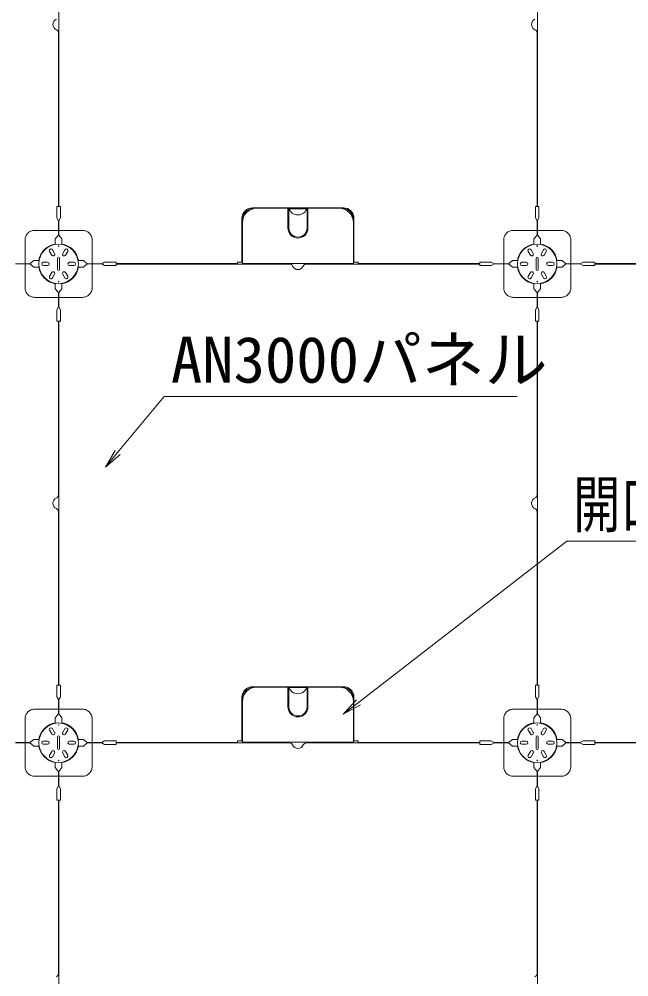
# Model space of a CAD drawing. Units: millimetres, scale not verified. Extents: x -600 to 600, y -416 to 415.
# Drawn here: x -259.1 to -163.5, y 145.4 to 295.4 of the extents above; entities that cross this region are included whole.
import ezdxf
from ezdxf.enums import TextEntityAlignment as Align

# ---------------------------------------------------------------- set-up
doc = ezdxf.new("R2010")
doc.units = ezdxf.units.MM
doc.header["$LTSCALE"] = 5
doc.linetypes.add('DASHED3', pattern=[4, 3, -1])
doc.layers.add('0-A_0', color=3, linetype='Continuous', lineweight=9)
doc.layers.add('1-5_6文字', color=2, linetype='Continuous', lineweight=9)
doc.styles.add('ＭＳ ゴシック', font='')
doc.styles.get('ＭＳ ゴシック').set_extended_font_data('MS Gothic')

# ---------------------------------------------------------------- blocks, each defined once
blk = doc.blocks.new('MLeader25')
at = {"layer": '1-5_6文字', "color": 1}
blk.add_line((-172.172, 213.654), (-138.31, 213.654), dxfattribs=at)
at = {"layer": '1-5_6文字'}
blk.add_line((-208.279, 186.557), (-205.906, 188.392), dxfattribs=at)
at = {"layer": '1-5_6文字', "color": 1}
blk.add_lwpolyline([(-205.906, 188.392), (-173.252, 213.654), (-172.172, 213.654)], dxfattribs=at)
at = {"layer": '1-5_6文字'}
blk.add_lwpolyline([(-205.6, 187.997), (-208.279, 186.557), (-206.212, 188.788)], dxfattribs=at)
at = {"layer": '1-5_6文字', "style": 'ＭＳ ゴシック', "width": 0.75}
blk.add_text('開口カバー', height=7.221, dxfattribs=at).set_placement((-172.262, 213.646), align=Align.BOTTOM_LEFT)
blk = doc.blocks.new('MLeader27')
at = {"layer": '1-5_6文字', "color": 1}
blk.add_line((-235.281, 236.307), (-181.037, 236.307), dxfattribs=at)
at = {"layer": '1-5_6文字'}
blk.add_line((-245.561, 225.222), (-243.645, 227.531), dxfattribs=at)
at = {"layer": '1-5_6文字', "color": 1}
blk.add_lwpolyline([(-243.645, 227.531), (-236.361, 236.307), (-235.281, 236.307)], dxfattribs=at)
at = {"layer": '1-5_6文字'}
blk.add_lwpolyline([(-243.26, 227.211), (-245.561, 225.222), (-244.03, 227.85)], dxfattribs=at)
at = {"layer": '1-5_6文字', "style": 'ＭＳ ゴシック'}
blk.add_text('AN3000パネル', height=7.221, dxfattribs=at).set_placement((-235.297, 236.298), align=Align.BOTTOM_LEFT)

msp = doc.modelspace()

# ---------------------------------------------------------------- linework, layer by layer
at = {"layer": '0-A_0'}
for p, q in [((-252.86, 323.076), (-252.86, 266.076)), ((-177.86, 323.076), (-177.86, 266.076)), ((-252.92, 266.076), (-252.92, 293.254)), ((-177.92, 266.076), (-177.92, 293.254)), ((-252.92, 266.076), (-253.16, 266.076)), ((-252.86, 266.076), (-252.62, 266.076)), ((-252.62, 264.276), (-252.62, 266.076)), ((-221.84, 265.776), (-216.815, 265.776)), ((-216.965, 262.686), (-216.965, 265.626)), ((-216.815, 262.686), (-216.815, 265.626)), ((-213.965, 265.776), (-208.94, 265.776)), ((-213.965, 262.686), (-213.965, 265.626)), ((-213.815, 262.686), (-213.815, 265.626)), ((-178.16, 264.276), (-178.16, 266.076)), ((-177.92, 266.076), (-178.16, 266.076)), ((-177.86, 266.076), (-177.62, 266.076)), ((-252.875, 263.826), (-252.62, 264.276)), ((-216.965, 265.026), (-216.815, 265.026)), ((-216.965, 264.876), (-216.815, 264.876)), ((-213.965, 265.026), (-213.815, 265.026)), ((-213.965, 264.876), (-213.815, 264.876)), ((-177.905, 263.826), (-178.16, 264.276)), ((-252.905, 261.576), (-252.905, 263.826)), ((-252.875, 261.576), (-252.875, 263.826)), ((-224.09, 257.136), (-224.09, 263.526)), ((-206.69, 257.136), (-206.69, 263.526)), ((-177.905, 261.576), (-177.905, 263.826)), ((-177.875, 261.576), (-177.875, 263.826)), ((-253.415, 260.976), (-252.905, 261.576)), ((-252.365, 260.976), (-252.875, 261.576)), ((-178.415, 260.976), (-177.905, 261.576)), ((-177.365, 260.976), (-177.875, 261.576)), ((-253.415, 260.121), (-253.415, 260.976)), ((-252.365, 260.121), (-252.365, 260.976)), ((-178.415, 260.121), (-178.415, 260.976)), ((-177.365, 260.121), (-177.365, 260.976)), ((-253.973, 258.443), (-254.31, 259.027)), ((-253.531, 258.698), (-253.869, 259.282)), ((-252.248, 258.698), (-251.91, 259.282)), ((-251.806, 258.443), (-251.469, 259.027)), ((-178.973, 258.443), (-179.31, 259.027)), ((-178.531, 258.698), (-178.869, 259.282)), ((-177.248, 258.698), (-176.91, 259.282)), ((-176.806, 258.443), (-176.469, 259.027)), ((-257.39, 257.091), (-259.64, 257.091)), ((-257.39, 257.061), (-259.64, 257.061)), ((-256.79, 257.601), (-257.39, 257.091)), ((-256.79, 256.551), (-257.39, 257.061)), ((-255.907, 257.601), (-256.79, 257.601)), ((-255.907, 256.551), (-256.79, 256.551)), ((-254.615, 257.331), (-255.29, 257.331)), ((-254.615, 256.821), (-255.29, 256.821)), ((-253.04, 257.976), (-253.04, 256.176)), ((-252.74, 257.976), (-252.74, 256.176)), ((-251.165, 257.331), (-250.49, 257.331)), ((-251.165, 256.821), (-250.49, 256.821)), ((-249.873, 257.601), (-248.99, 257.601)), ((-249.873, 256.551), (-248.99, 256.551)), ((-248.99, 257.601), (-248.39, 257.091)), ((-248.99, 256.551), (-248.39, 257.061)), ((-248.39, 257.091), (-246.14, 257.091)), ((-248.39, 257.061), (-246.14, 257.061)), ((-246.14, 257.091), (-245.69, 257.346)), ((-246.14, 257.061), (-245.69, 256.806)), ((-245.69, 257.346), (-243.89, 257.346)), ((-245.69, 256.806), (-243.89, 256.806)), ((-243.89, 257.106), (-243.89, 257.346)), ((-243.89, 257.106), (-224.84, 257.106)), ((-243.89, 257.046), (-216.712, 257.046)), ((-243.89, 257.046), (-243.89, 256.806)), ((-224.84, 257.106), (-224.84, 257.346)), ((-224.09, 257.346), (-224.84, 257.346)), ((-224.09, 257.136), (-206.69, 257.136)), ((-186.89, 257.046), (-214.067, 257.046)), ((-206.69, 257.346), (-205.94, 257.346)), ((-205.94, 257.106), (-205.94, 257.346)), ((-205.94, 257.106), (-186.89, 257.106)), ((-185.09, 257.346), (-186.89, 257.346)), ((-186.89, 257.106), (-186.89, 257.346)), ((-186.89, 257.046), (-186.89, 256.806)), ((-185.09, 256.806), (-186.89, 256.806)), ((-184.64, 257.061), (-185.09, 256.806)), ((-181.79, 257.601), (-182.39, 257.091)), ((-180.907, 257.601), (-181.79, 257.601)), ((-180.907, 256.551), (-181.79, 256.551)), ((-179.615, 257.331), (-180.29, 257.331)), ((-179.615, 256.821), (-180.29, 256.821)), ((-178.04, 257.976), (-178.04, 256.176)), ((-177.74, 257.976), (-177.74, 256.176)), ((-176.165, 257.331), (-175.49, 257.331)), ((-176.165, 256.821), (-175.49, 256.821)), ((-174.873, 257.601), (-173.99, 257.601)), ((-174.873, 256.551), (-173.99, 256.551)), ((-173.99, 257.601), (-173.39, 257.091)), ((-173.99, 256.551), (-173.39, 257.061)), ((-173.39, 257.091), (-171.14, 257.091)), ((-173.39, 257.061), (-171.14, 257.061)), ((-171.14, 257.091), (-170.69, 257.346)), ((-171.14, 257.061), (-170.69, 256.806)), ((-170.69, 257.346), (-168.89, 257.346)), ((-170.69, 256.806), (-168.89, 256.806)), ((-168.89, 257.106), (-168.89, 257.346)), ((-168.89, 257.106), (-149.84, 257.106)), ((-168.89, 257.046), (-141.712, 257.046)), ((-168.89, 257.046), (-168.89, 256.806)), ((-253.973, 255.71), (-254.31, 255.125)), ((-253.531, 255.455), (-253.869, 254.87)), ((-252.248, 255.455), (-251.91, 254.87)), ((-251.806, 255.71), (-251.469, 255.125)), ((-178.973, 255.71), (-179.31, 255.125)), ((-178.531, 255.455), (-178.869, 254.87)), ((-177.248, 255.455), (-176.91, 254.87)), ((-176.806, 255.71), (-176.469, 255.125)), ((-253.415, 254.031), (-253.415, 253.176)), ((-252.365, 254.031), (-252.365, 253.176)), ((-178.415, 254.031), (-178.415, 253.176)), ((-177.365, 254.031), (-177.365, 253.176)), ((-252.365, 253.176), (-252.875, 252.576)), ((-252.875, 252.576), (-252.875, 250.326)), ((-178.415, 253.176), (-177.905, 252.576)), ((-177.905, 252.576), (-177.905, 250.326)), ((-177.365, 253.176), (-177.875, 252.576)), ((-177.875, 252.576), (-177.875, 250.326)), ((-252.905, 250.326), (-253.16, 249.876)), ((-253.16, 249.876), (-253.16, 248.076)), ((-177.875, 250.326), (-177.62, 249.876)), ((-177.62, 249.876), (-177.62, 248.076)), ((-252.92, 248.076), (-253.16, 248.076)), ((-252.92, 248.076), (-252.92, 220.899)), ((-252.86, 248.076), (-252.86, 191.076)), ((-252.86, 248.076), (-252.62, 248.076)), ((-177.92, 248.076), (-178.16, 248.076)), ((-177.92, 248.076), (-177.92, 220.899)), ((-177.86, 248.076), (-177.86, 191.076)), ((-177.86, 248.076), (-177.62, 248.076)), ((-252.92, 191.076), (-252.92, 218.254)), ((-177.92, 191.076), (-177.92, 218.254)), ((-253.16, 189.276), (-253.16, 191.076)), ((-252.92, 191.076), (-253.16, 191.076)), ((-252.86, 191.076), (-252.62, 191.076)), ((-221.84, 190.776), (-216.815, 190.776)), ((-216.965, 187.686), (-216.965, 190.626)), ((-216.815, 187.686), (-216.815, 190.626)), ((-213.965, 190.776), (-208.94, 190.776)), ((-213.965, 187.686), (-213.965, 190.626)), ((-213.815, 187.686), (-213.815, 190.626)), ((-177.92, 191.076), (-178.16, 191.076)), ((-177.86, 191.076), (-177.62, 191.076)), ((-177.62, 189.276), (-177.62, 191.076)), ((-252.905, 188.826), (-253.16, 189.276)), ((-216.965, 190.026), (-216.815, 190.026)), ((-216.965, 189.876), (-216.815, 189.876)), ((-213.965, 190.026), (-213.815, 190.026)), ((-213.965, 189.876), (-213.815, 189.876)), ((-177.875, 188.826), (-177.62, 189.276)), ((-252.905, 186.576), (-252.905, 188.826)), ((-252.875, 186.576), (-252.875, 188.826)), ((-224.09, 182.136), (-224.09, 188.526)), ((-206.69, 182.136), (-206.69, 188.526)), ((-177.905, 186.576), (-177.905, 188.826)), ((-177.875, 186.576), (-177.875, 188.826)), ((-253.415, 185.976), (-252.905, 186.576)), ((-252.365, 185.976), (-252.875, 186.576)), ((-178.415, 185.976), (-177.905, 186.576)), ((-177.365, 185.976), (-177.875, 186.576)), ((-253.415, 185.121), (-253.415, 185.976)), ((-252.365, 185.121), (-252.365, 185.976)), ((-178.415, 185.121), (-178.415, 185.976)), ((-177.365, 185.121), (-177.365, 185.976)), ((-253.973, 183.443), (-254.31, 184.027)), ((-253.531, 183.698), (-253.869, 184.282)), ((-252.248, 183.698), (-251.91, 184.282)), ((-251.806, 183.443), (-251.469, 184.027)), ((-178.973, 183.443), (-179.31, 184.027)), ((-178.531, 183.698), (-178.869, 184.282)), ((-177.248, 183.698), (-176.91, 184.282)), ((-176.806, 183.443), (-176.469, 184.027)), ((-257.39, 182.091), (-259.64, 182.091)), ((-257.39, 182.061), (-259.64, 182.061)), ((-256.79, 182.601), (-257.39, 182.091)), ((-256.79, 181.551), (-257.39, 182.061)), ((-255.907, 182.601), (-256.79, 182.601)), ((-255.907, 181.551), (-256.79, 181.551)), ((-254.615, 182.331), (-255.29, 182.331)), ((-254.615, 181.821), (-255.29, 181.821)), ((-253.04, 182.976), (-253.04, 181.176)), ((-252.74, 182.976), (-252.74, 181.176)), ((-251.165, 182.331), (-250.49, 182.331)), ((-251.165, 181.821), (-250.49, 181.821)), ((-249.873, 182.601), (-248.99, 182.601)), ((-249.873, 181.551), (-248.99, 181.551)), ((-248.99, 182.601), (-248.39, 182.091)), ((-248.99, 181.551), (-248.39, 182.061)), ((-248.39, 182.091), (-246.14, 182.091)), ((-248.39, 182.061), (-246.14, 182.061)), ((-246.14, 182.091), (-245.69, 182.346)), ((-246.14, 182.061), (-245.69, 181.806)), ((-245.69, 182.346), (-243.89, 182.346)), ((-245.69, 181.806), (-243.89, 181.806)), ((-243.89, 182.106), (-243.89, 182.346)), ((-243.89, 182.106), (-224.84, 182.106)), ((-243.89, 182.046), (-216.712, 182.046)), ((-243.89, 182.046), (-243.89, 181.806)), ((-224.84, 182.106), (-224.84, 182.346)), ((-224.09, 182.346), (-224.84, 182.346)), ((-224.09, 182.136), (-206.69, 182.136)), ((-186.89, 182.046), (-214.067, 182.046)), ((-206.69, 182.346), (-205.94, 182.346)), ((-205.94, 182.106), (-205.94, 182.346)), ((-205.94, 182.106), (-186.89, 182.106)), ((-186.89, 182.106), (-186.89, 182.346)), ((-185.09, 182.346), (-186.89, 182.346)), ((-186.89, 182.046), (-186.89, 181.806)), ((-185.09, 181.806), (-186.89, 181.806)), ((-184.64, 182.091), (-185.09, 182.346)), ((-184.64, 182.061), (-185.09, 181.806)), ((-182.39, 182.091), (-184.64, 182.091)), ((-182.39, 182.061), (-184.64, 182.061)), ((-181.79, 182.601), (-182.39, 182.091)), ((-181.79, 181.551), (-182.39, 182.061)), ((-180.907, 182.601), (-181.79, 182.601)), ((-180.907, 181.551), (-181.79, 181.551)), ((-179.615, 182.331), (-180.29, 182.331)), ((-179.615, 181.821), (-180.29, 181.821)), ((-178.04, 182.976), (-178.04, 181.176)), ((-177.74, 182.976), (-177.74, 181.176)), ((-176.165, 182.331), (-175.49, 182.331)), ((-176.165, 181.821), (-175.49, 181.821)), ((-174.873, 182.601), (-173.99, 182.601)), ((-174.873, 181.551), (-173.99, 181.551)), ((-173.99, 182.601), (-173.39, 182.091)), ((-173.99, 181.551), (-173.39, 182.061)), ((-173.39, 182.091), (-171.14, 182.091)), ((-173.39, 182.061), (-171.14, 182.061)), ((-171.14, 182.091), (-170.69, 182.346)), ((-171.14, 182.061), (-170.69, 181.806)), ((-170.69, 182.346), (-168.89, 182.346)), ((-170.69, 181.806), (-168.89, 181.806)), ((-168.89, 182.106), (-168.89, 182.346)), ((-168.89, 182.106), (-149.84, 182.106)), ((-168.89, 182.046), (-141.712, 182.046)), ((-168.89, 182.046), (-168.89, 181.806)), ((-253.973, 180.71), (-254.31, 180.125)), ((-253.531, 180.455), (-253.869, 179.87)), ((-252.248, 180.455), (-251.91, 179.87)), ((-251.806, 180.71), (-251.469, 180.125)), ((-178.973, 180.71), (-179.31, 180.125)), ((-178.531, 180.455), (-178.869, 179.87)), ((-177.248, 180.455), (-176.91, 179.87)), ((-176.806, 180.71), (-176.469, 180.125)), ((-253.415, 179.031), (-253.415, 178.176)), ((-252.365, 179.031), (-252.365, 178.176)), ((-178.415, 179.031), (-178.415, 178.176)), ((-177.365, 179.031), (-177.365, 178.176)), ((-253.415, 178.176), (-252.905, 177.576)), ((-252.905, 177.576), (-252.905, 175.326)), ((-252.365, 178.176), (-252.875, 177.576)), ((-252.875, 177.576), (-252.875, 175.326)), ((-178.415, 178.176), (-177.905, 177.576)), ((-177.905, 177.576), (-177.905, 175.326)), ((-177.365, 178.176), (-177.875, 177.576)), ((-177.875, 177.576), (-177.875, 175.326)), ((-252.905, 175.326), (-253.16, 174.876)), ((-253.16, 174.876), (-253.16, 173.076)), ((-252.875, 175.326), (-252.62, 174.876)), ((-252.62, 174.876), (-252.62, 173.076)), ((-177.905, 175.326), (-178.16, 174.876)), ((-178.16, 174.876), (-178.16, 173.076)), ((-177.875, 175.326), (-177.62, 174.876)), ((-177.62, 174.876), (-177.62, 173.076)), ((-252.92, 173.076), (-253.16, 173.076)), ((-252.92, 173.076), (-252.92, 145.899)), ((-252.86, 173.076), (-252.86, 116.076)), ((-252.86, 173.076), (-252.62, 173.076)), ((-177.92, 173.076), (-178.16, 173.076)), ((-177.92, 173.076), (-177.92, 145.899)), ((-177.86, 173.076), (-177.86, 116.076)), ((-177.86, 173.076), (-177.62, 173.076))]:
    msp.add_line(p, q, dxfattribs=at)
at = {"layer": '0-A_0', "color": 2}
for p, q in [((-222.515, 265.851), (-208.265, 265.851)), ((-222.515, 265.701), (-222.416, 265.701)), ((-216.788, 265.701), (-213.991, 265.701)), ((-208.265, 265.701), (-208.364, 265.701)), ((-224.165, 257.346), (-224.165, 264.201)), ((-224.015, 264.102), (-224.015, 264.201)), ((-206.765, 264.102), (-206.765, 264.201)), ((-206.615, 257.346), (-206.615, 264.201)), ((-222.515, 190.851), (-208.265, 190.851)), ((-222.515, 190.701), (-222.416, 190.701)), ((-216.788, 190.701), (-213.991, 190.701)), ((-208.265, 190.701), (-208.364, 190.701)), ((-224.165, 182.346), (-224.165, 189.201)), ((-224.015, 189.102), (-224.015, 189.201)), ((-206.765, 189.102), (-206.765, 189.201)), ((-206.615, 182.346), (-206.615, 189.201))]:
    msp.add_line(p, q, dxfattribs=at)
at = {"layer": '0-A_0', "color": 2, "linetype": 'DASHED3'}
for p, q in [((-249.14, 262.326), (-256.64, 262.326)), ((-174.14, 262.326), (-181.64, 262.326)), ((-258.14, 253.326), (-258.14, 260.826)), ((-247.64, 253.326), (-247.64, 260.826)), ((-183.14, 253.326), (-183.14, 260.826)), ((-172.64, 253.326), (-172.64, 260.826)), ((-249.14, 251.826), (-256.64, 251.826)), ((-174.14, 251.826), (-181.64, 251.826)), ((-249.14, 187.326), (-256.64, 187.326)), ((-174.14, 187.326), (-181.64, 187.326)), ((-258.14, 178.326), (-258.14, 185.826)), ((-247.64, 178.326), (-247.64, 185.826)), ((-183.14, 178.326), (-183.14, 185.826)), ((-172.64, 178.326), (-172.64, 185.826)), ((-249.14, 176.826), (-256.64, 176.826)), ((-174.14, 176.826), (-181.64, 176.826))]:
    msp.add_line(p, q, dxfattribs=at)
at = {"layer": '0-A_0'}
for points in [[(-252.905, 263.826), (-253.16, 264.276), (-253.16, 266.076)], [(-177.875, 263.826), (-177.62, 264.276), (-177.62, 266.076)], [(-182.39, 257.091), (-184.64, 257.091), (-185.09, 257.346)], [(-181.79, 256.551), (-182.39, 257.061), (-184.64, 257.061)], [(-253.415, 253.176), (-252.905, 252.576), (-252.905, 250.326)], [(-252.875, 250.326), (-252.62, 249.876), (-252.62, 248.076)], [(-177.905, 250.326), (-178.16, 249.876), (-178.16, 248.076)], [(-252.875, 188.826), (-252.62, 189.276), (-252.62, 191.076)], [(-177.905, 188.826), (-178.16, 189.276), (-178.16, 191.076)]]:
    msp.add_lwpolyline(points, dxfattribs=at)
for centre, radius in [((-252.89, 257.076), 3.09), ((-252.89, 259.851), 0.0433), ((-177.89, 257.076), 3.09), ((-177.89, 259.851), 0.0433), ((-252.89, 254.301), 0.0433), ((-177.89, 254.301), 0.0433), ((-252.89, 182.076), 3.09), ((-252.89, 184.851), 0.0433), ((-177.89, 182.076), 3.09), ((-177.89, 184.851), 0.0433), ((-252.89, 179.301), 0.0433), ((-177.89, 179.301), 0.0433)]:
    msp.add_circle(centre, radius, dxfattribs=at)
for centre, radius, start, end in [((-252.89, 294.576), 0.9, 113.31796, 246.68204), ((-177.89, 294.576), 0.9, 113.31796, 246.68204), ((-253.46, 293.254), 0.54, 0, 66.68204), ((-178.46, 293.254), 0.54, 0, 66.68204), ((-221.84, 263.526), 2.25, 90, 180), ((-216.89, 265.626), 0.075, 0, 180), ((-215.39, 266.245), 1.5, 198.19487, 341.80513), ((-213.89, 265.626), 0.075, 0, 180), ((-208.94, 263.526), 2.25, 0, 90), ((-215.39, 262.686), 1.575, 180, 0), ((-215.39, 262.686), 1.425, 180, 0), ((-254.09, 259.155), 0.255, 30, 210), ((-253.752, 258.57), 0.255, 210, 30), ((-252.89, 257.976), 0.15, 0, 180), ((-252.027, 258.57), 0.255, 150, 330), ((-251.69, 259.155), 0.255, 330, 150), ((-179.09, 259.155), 0.255, 30, 210), ((-178.752, 258.57), 0.255, 210, 30), ((-177.89, 257.976), 0.15, 0, 180), ((-177.027, 258.57), 0.255, 150, 330), ((-176.69, 259.155), 0.255, 330, 150), ((-255.29, 257.076), 0.255, 90, 270), ((-254.615, 257.076), 0.255, 270, 90), ((-251.165, 257.076), 0.255, 90, 270), ((-250.49, 257.076), 0.255, 270, 90), ((-216.712, 256.506), 0.54, 23.31796, 90), ((-215.39, 257.076), 0.9, 203.31796, 336.68204), ((-214.067, 256.506), 0.54, 90, 156.68204), ((-180.29, 257.076), 0.255, 90, 270), ((-179.615, 257.076), 0.255, 270, 90), ((-176.165, 257.076), 0.255, 90, 270), ((-175.49, 257.076), 0.255, 270, 90), ((-254.09, 254.998), 0.255, 150, 330), ((-253.752, 255.582), 0.255, 330, 150), ((-252.89, 256.176), 0.15, 180, 0), ((-252.027, 255.582), 0.255, 30, 210), ((-251.69, 254.998), 0.255, 210, 30), ((-179.09, 254.998), 0.255, 150, 330), ((-178.752, 255.582), 0.255, 330, 150), ((-177.89, 256.176), 0.15, 180, 0), ((-177.027, 255.582), 0.255, 30, 210), ((-176.69, 254.998), 0.255, 210, 30), ((-253.46, 220.899), 0.54, 293.31796, 0), ((-178.46, 220.899), 0.54, 293.31796, 0), ((-252.89, 219.576), 0.9, 113.31796, 246.68204), ((-177.89, 219.576), 0.9, 113.31796, 246.68204), ((-253.46, 218.254), 0.54, 0, 66.68204), ((-178.46, 218.254), 0.54, 0, 66.68204), ((-221.84, 188.526), 2.25, 90, 180), ((-216.89, 190.626), 0.075, 0, 180), ((-215.39, 191.245), 1.5, 198.19487, 341.80513), ((-213.89, 190.626), 0.075, 0, 180), ((-208.94, 188.526), 2.25, 0, 90), ((-215.39, 187.686), 1.575, 180, 0), ((-215.39, 187.686), 1.425, 180, 0), ((-254.09, 184.155), 0.255, 30, 210), ((-253.752, 183.57), 0.255, 210, 30), ((-252.89, 182.976), 0.15, 0, 180), ((-252.027, 183.57), 0.255, 150, 330), ((-251.69, 184.155), 0.255, 330, 150), ((-179.09, 184.155), 0.255, 30, 210), ((-178.752, 183.57), 0.255, 210, 30), ((-177.89, 182.976), 0.15, 0, 180), ((-177.027, 183.57), 0.255, 150, 330), ((-176.69, 184.155), 0.255, 330, 150), ((-255.29, 182.076), 0.255, 90, 270), ((-254.615, 182.076), 0.255, 270, 90), ((-251.165, 182.076), 0.255, 90, 270), ((-250.49, 182.076), 0.255, 270, 90), ((-216.712, 181.506), 0.54, 23.31796, 90), ((-215.39, 182.076), 0.9, 203.31796, 336.68204), ((-214.067, 181.506), 0.54, 90, 156.68204), ((-180.29, 182.076), 0.255, 90, 270), ((-179.615, 182.076), 0.255, 270, 90), ((-176.165, 182.076), 0.255, 90, 270), ((-175.49, 182.076), 0.255, 270, 90), ((-254.09, 179.998), 0.255, 150, 330), ((-253.752, 180.582), 0.255, 330, 150), ((-252.89, 181.176), 0.15, 180, 0), ((-252.027, 180.582), 0.255, 30, 210), ((-251.69, 179.998), 0.255, 210, 30), ((-179.09, 179.998), 0.255, 150, 330), ((-178.752, 180.582), 0.255, 330, 150), ((-177.89, 181.176), 0.15, 180, 0), ((-177.027, 180.582), 0.255, 30, 210), ((-176.69, 179.998), 0.255, 210, 30), ((-253.46, 145.899), 0.54, 293.31796, 0), ((-178.46, 145.899), 0.54, 293.31796, 0)]:
    msp.add_arc(centre, radius, start, end, dxfattribs=at)
at = {"layer": '0-A_0', "color": 2}
for centre, radius, start, end in [((-222.515, 264.201), 1.65, 90, 180), ((-222.515, 264.201), 1.5, 90, 180), ((-208.265, 264.201), 1.65, 360, 90), ((-208.265, 264.201), 1.5, 360, 90), ((-252.89, 257.076), 3.15, 99.59407, 170.40593), ((-252.89, 257.076), 3.15, 9.59407, 80.40593), ((-177.89, 257.076), 3.15, 99.59407, 170.40593), ((-177.89, 257.076), 3.15, 9.59407, 80.40593), ((-252.89, 257.076), 3.15, 189.59407, 260.40593), ((-252.89, 257.076), 3.15, 279.59407, 350.40593), ((-177.89, 257.076), 3.15, 189.59407, 260.40593), ((-177.89, 257.076), 3.15, 279.59407, 350.40593), ((-222.515, 189.201), 1.65, 90, 180), ((-222.515, 189.201), 1.5, 90, 180), ((-208.265, 189.201), 1.65, 360, 90), ((-208.265, 189.201), 1.5, 360, 90), ((-252.89, 182.076), 3.15, 99.59407, 170.40593), ((-252.89, 182.076), 3.15, 9.59407, 80.40593), ((-177.89, 182.076), 3.15, 99.59407, 170.40593), ((-177.89, 182.076), 3.15, 9.59407, 80.40593), ((-252.89, 182.076), 3.15, 189.59407, 260.40593), ((-252.89, 182.076), 3.15, 279.59407, 350.40593), ((-177.89, 182.076), 3.15, 189.59407, 260.40593), ((-177.89, 182.076), 3.15, 279.59407, 350.40593)]:
    msp.add_arc(centre, radius, start, end, dxfattribs=at)
at = {"layer": '0-A_0', "color": 2, "linetype": 'DASHED3'}
for centre, start, end in [((-256.64, 260.826), 90, 180), ((-249.14, 260.826), 0, 90), ((-181.64, 260.826), 90, 180), ((-174.14, 260.826), 0, 90), ((-256.64, 253.326), 180, 270), ((-249.14, 253.326), 270, 0), ((-181.64, 253.326), 180, 270), ((-174.14, 253.326), 270, 0), ((-256.64, 185.826), 90, 180), ((-249.14, 185.826), 0, 90), ((-181.64, 185.826), 90, 180), ((-174.14, 185.826), 0, 90), ((-256.64, 178.326), 180, 270), ((-249.14, 178.326), 270, 0), ((-181.64, 178.326), 180, 270), ((-174.14, 178.326), 270, 0)]:
    msp.add_arc(centre, 1.5, start, end, dxfattribs=at)

# ---------------------------------------------------------------- block references
at = {"layer": '1-5_6文字'}
for name in ['MLeader27', 'MLeader25']:
    msp.add_blockref(name, (0, 0), dxfattribs=at)

doc.saveas('drawing.dxf')
